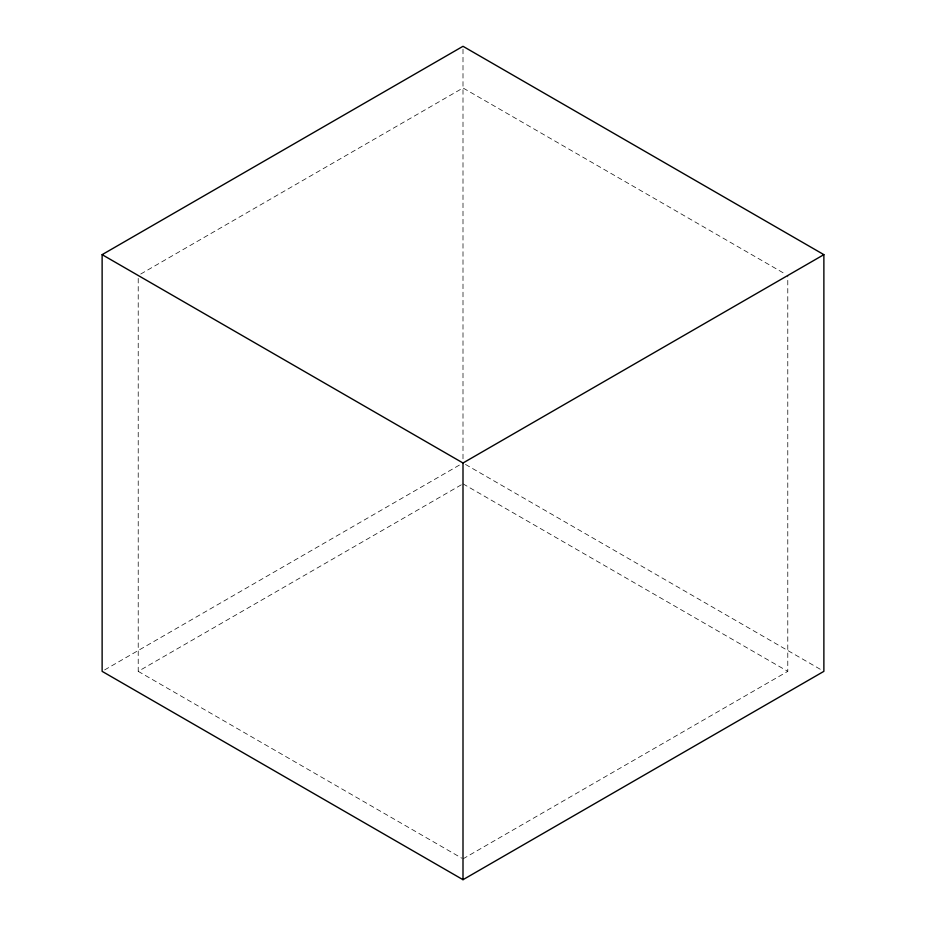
<?xml version="1.0" encoding="UTF-8"?>
<svg xmlns="http://www.w3.org/2000/svg" width="926" height="926" viewBox="0 0 926 926"><rect width="100%" height="100%" fill="white"/><g stroke="black" fill="none" stroke-linecap="round" stroke-linejoin="round"><path stroke-width="0.69" stroke-dasharray="4.63 3.47" d="M140.717 274.038L463 87.97L785.283 274.038M104.626 669.915L460.5 464.447M138.217 278.379L138.217 671.35L461.75 484.564M463 858.865L787.783 671.35L787.783 275.485M465.5 464.447L821.374 669.915M463 483.835L787.783 671.35M138.217 671.35L461.75 858.147M463 49.182L463 460.72"/><path stroke-width="1.39" d="M102.126 254.65L463 46.3L823.874 254.65L823.874 671.35L463 879.7L102.126 671.35L102.126 254.65L463 463L823.874 254.65M463 463L463 879.7"/></g></svg>
